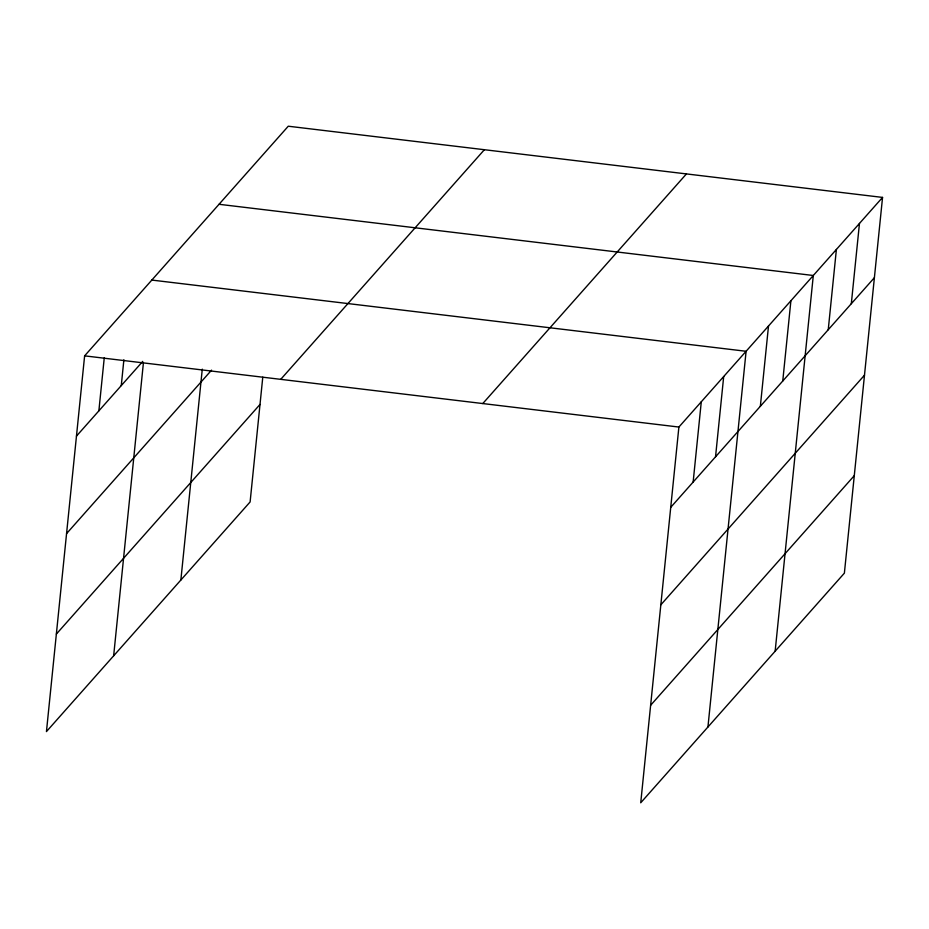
<?xml version="1.0" encoding="UTF-8"?>
<svg xmlns="http://www.w3.org/2000/svg" width="929" height="929" viewBox="0 0 929 929"><rect width="100%" height="100%" fill="white"/><g stroke="black" fill="none" stroke-linecap="round" stroke-linejoin="round"><path stroke-width="1.39" d="M882.55 197.412L678.89 427.05L640.731 802.784L844.38 573.147L882.55 197.412L288.269 126.216L84.62 355.853L46.45 731.587L250.11 501.95L262.779 377.174M98.869 410.862L104.257 357.828M121.269 385.593L123.882 359.802M113.652 655.804L143.38 363.204M180.865 580.021L202.278 369.15M693.139 482.058L701.29 401.792M715.539 456.801L723.691 376.535M707.933 727.012L746.103 351.278L151.822 280.07M760.352 406.275L768.504 326.009M782.752 381.018L790.904 300.752M775.146 651.229L813.305 275.495L219.035 204.287M828.238 329.737L836.39 249.471M851.312 303.713L859.464 223.436M76.457 436.119L142.741 361.393M66.563 533.618L211.557 370.137M280.732 379.346L484.381 149.708M56.355 634.077L260.015 404.44M482.778 403.558L686.438 173.92M670.738 507.327L874.398 277.678M660.833 604.825L864.493 375.188M650.625 705.285L854.285 475.648M84.62 355.853L678.89 427.05"/></g></svg>
